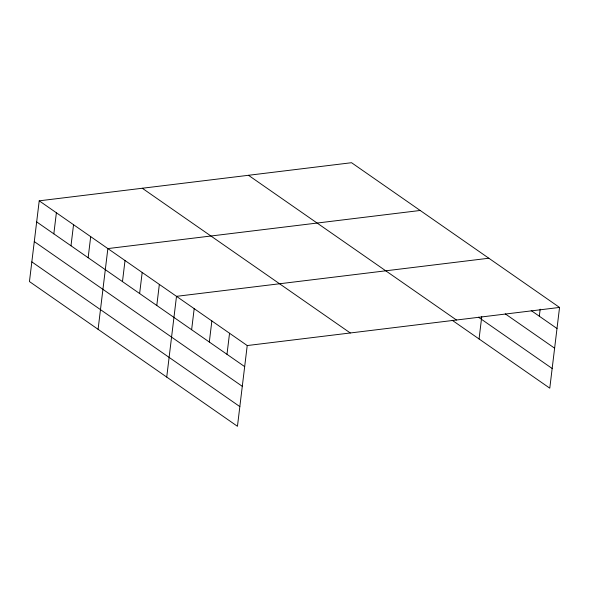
<?xml version="1.0" encoding="UTF-8"?>
<svg xmlns="http://www.w3.org/2000/svg" width="589" height="589" viewBox="0 0 589 589"><rect width="100%" height="100%" fill="white"/><g stroke="black" fill="none" stroke-linecap="round" stroke-linejoin="round"><path stroke-width="0.88" d="M39.22 200.827L29.45 281.564L237.455 426.289L247.225 345.552L39.22 200.827L351.545 162.711L559.55 307.436L549.78 388.173L452.197 320.276M53.827 233.84L56.382 212.769M70.989 245.782L73.544 224.703M88.151 257.724L90.699 236.645M98.091 329.317L107.861 248.587L420.185 210.472M122.475 281.601L125.023 260.522M139.63 293.543L142.185 272.464M156.792 305.485L159.347 284.406M166.731 377.078L176.501 296.341L488.826 258.232M191.631 329.722L194.186 308.643M209.316 342.025L211.863 320.946M226.993 354.328L229.548 333.249M479.056 338.969L481.758 316.632M539.318 316.212L540.172 309.188M247.225 345.552L559.55 307.436M531.212 310.58L557.003 328.515M505.259 313.863L554.617 348.202M478.452 317.206L552.165 368.486M248.477 175.294L456.482 320.018M142.288 188.252L350.293 332.976M36.673 221.906L244.678 366.63M34.287 241.593L242.293 386.318M31.835 261.877L239.841 406.601"/></g></svg>
